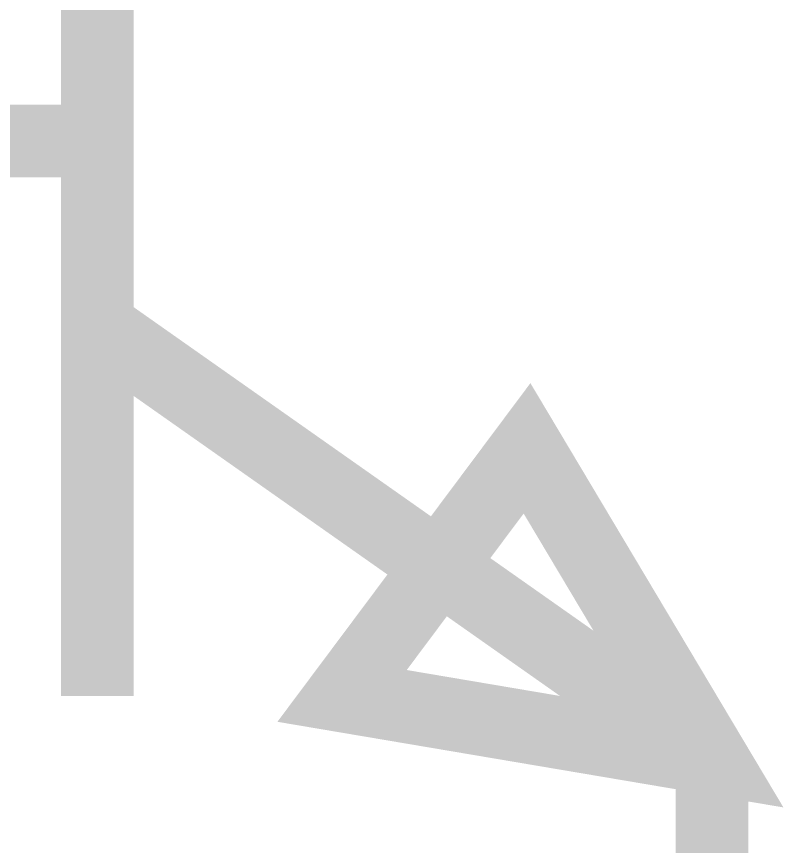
# Model space of a CAD drawing. Header units: inches. Extents: x 0 to 22.3, y 0 to 15.7.
# Drawn here: x 0.9872 to 1.1118, y 6.8854 to 7.0202 of the extents above; entities that cross this region are included whole.
import ezdxf

# ---------------------------------------------------------------- set-up
doc = ezdxf.new("R2010")
doc.units = ezdxf.units.IN
doc.header["$MEASUREMENT"] = 0
doc.layers.add('Sheet', color=255, linetype='Continuous')

msp = doc.modelspace()

# ---------------------------------------------------------------- linework, layer by layer
at = {"layer": 'Sheet'}
for points in [[(1.00033, 7.08975, 0.0118, 0.0118, 0), (1.00033, 6.90986, 0.0118, 0.0118, 0)], [(1.00033, 7.00003, 0.0118, 0.0118, 0), (0.89999, 7.00003, 0.0118, 0.0118, 0)], [(1.00033, 6.96997, 0.0118, 0.0118, 0), (1.10024, 6.89969, 0.0118, 0.0118, 0)], [(1.10024, 6.89969, 0.0118, 0.0118, 0), (1.10024, 6.7998, 0.0118, 0.0118, 0)]]:
    msp.add_lwpolyline(points, format="xyseb", dxfattribs=at)
for points in [[(1.10024, 6.89969, 0.0118, 0.0118, 0), (1.07018, 6.95008, 0.0118, 0.0118, 0), (1.04012, 6.90986, 0.0118, 0.0118, 0), (1.10024, 6.89969, 0.0118, 0.0118, 0)], [(1.10024, 6.89969, 0.0039, 0.0039, 0), (1.07018, 6.95008, 0.0039, 0.0039, 0), (1.04012, 6.90986, 0.0039, 0.0039, 0), (1.10024, 6.89969, 0.0039, 0.0039, 0)]]:
    msp.add_lwpolyline(points, format="xyseb", close=True, dxfattribs=at)

doc.saveas('drawing.dxf')
